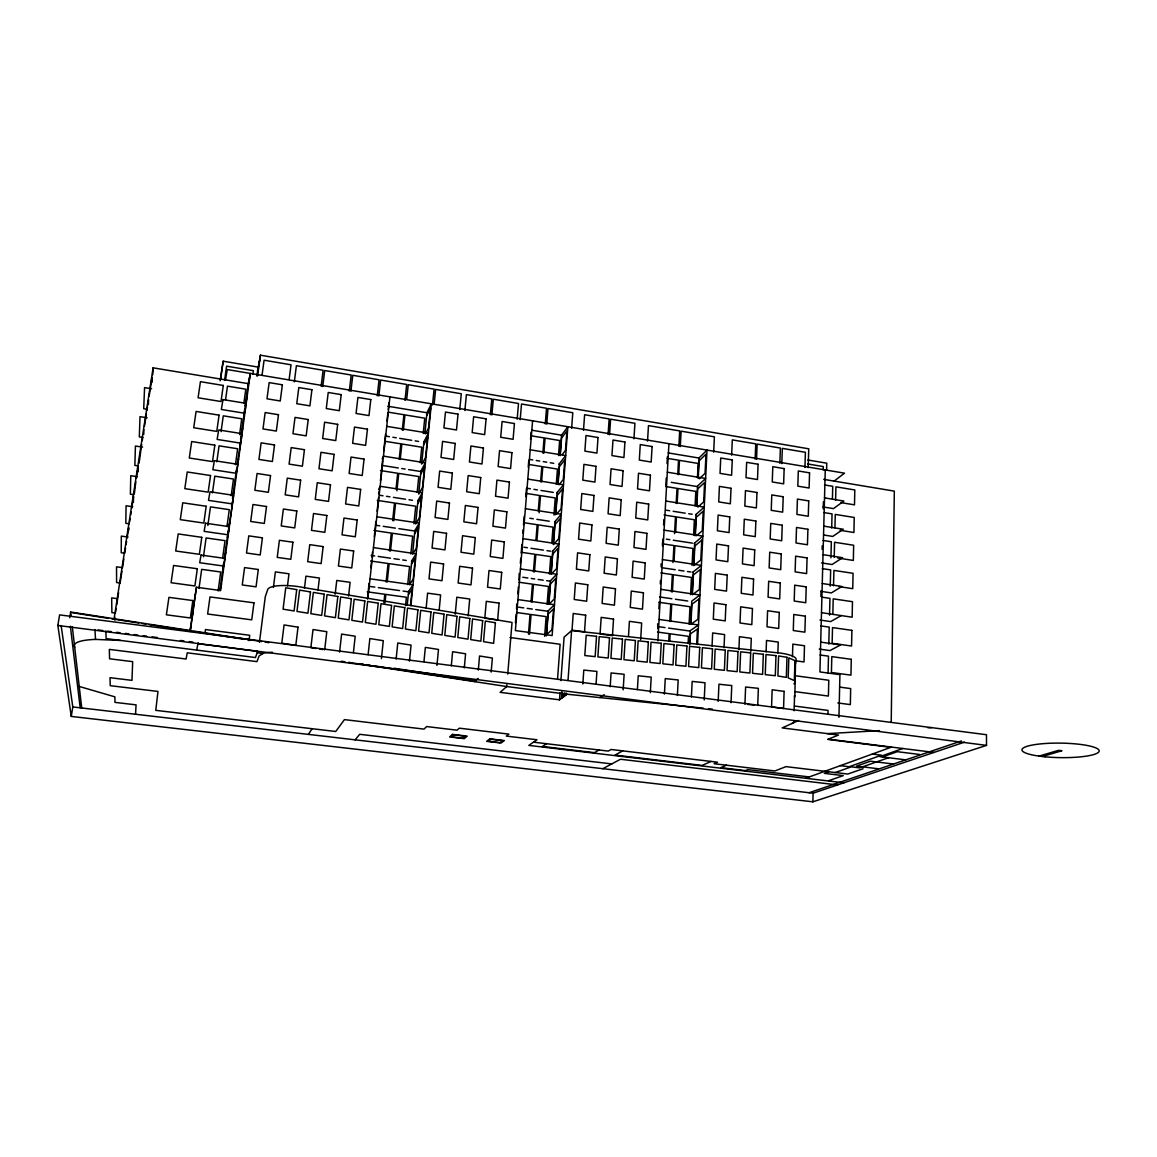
<?xml version="1.0" encoding="UTF-8"?>
<svg xmlns="http://www.w3.org/2000/svg" width="1157" height="1157" viewBox="0 0 1157 1157"><rect width="100%" height="100%" fill="white"/><g stroke="black" fill="none" stroke-linecap="round" stroke-linejoin="round"><path stroke-width="1.5" d="M891.223 722.055L894.318 491.118L823.755 479.374M128.673 530.354L128.716 527.635L127.125 537.86M838.941 717.268L839.924 674.647L819.923 671.928L825.259 469.944M832.838 614.396L833.214 598.849L852.478 601.683L852.159 617.202L821.484 612.675M833.532 585.789L833.908 570.401L853.071 573.322L852.752 588.667L838.767 586.57M834.211 557.486L834.587 542.257L853.649 545.251L853.345 560.436L837.697 558.021M834.935 527.809L835.267 514.402L854.228 517.468L853.924 532.495L840.083 530.296M835.614 500.099L835.933 486.837L854.806 489.961L854.488 504.842L840.734 502.601M826.575 470.349L826.763 463.19L807.832 459.994M828.065 673.374L828.499 656.164L820.038 654.992M828.802 644.131L829.222 627.108L820.805 625.908M829.526 615.206L829.945 598.357L821.571 597.128M830.249 586.165L830.654 569.909L822.323 568.637M830.943 557.833L831.348 541.751L823.075 540.449M831.695 528.04L832.042 513.882L823.813 512.565M832.433 498.566L832.736 486.316L824.536 484.957M827.949 713.985L828.036 710.412L794.454 706.045M133.388 502.283L133.561 496.527L131.724 508.328M812.865 801.815L986.516 745.383L986.473 734.724L59.6 614.888L57.85 625.445L71.271 716.429L812.865 801.815L813.096 793.196L964.475 742.143M823.206 469.901L823.292 466.589L807.702 463.957M820.892 596.433L821.022 591.053M822.135 549.401L822.222 545.902M823.22 508.805L823.394 501.849M134.371 493.663L135.832 481.833M808.193 467.616L808.757 448.815L260.441 355.185L256.767 376.011M794.107 710.803L794.57 695.559L794.584 697.324M794.873 695.878L795.524 661.327L795.64 663.366M804.939 467.486L805.402 452.3L782.334 448.381L781.799 463.595M792.458 656.742L792.849 644.131L804.491 645.751L804.014 661.949L795.669 660.806M777.866 652.924L778.242 642.092L766.513 640.457L766.093 651.839M138.117 471.825L138.276 467.283M139.1 463.133L141.689 444.187M779.861 463.277L780.382 448.048L757.141 444.1L756.533 459.358M757.719 705.481L758.37 688.343L745.614 687.012L744.934 704.165M755.131 459.127L755.738 443.854L732.309 439.877L731.643 455.193M750.777 651.377L751.283 638.331L739.453 636.683L738.918 649.742M143.728 434.526L143.931 429.739M731.036 702.718L731.759 685.566L718.945 684.221L718.179 701.402M724.022 647.689L724.6 634.6L712.669 632.937L712.061 646.04M148.356 404.748L148.588 399.729M713.667 452.17L714.39 436.825L681.126 431.156L680.287 446.573M704.223 699.956L705.032 682.76L692.161 681.415L691.409 696.904M696.688 644.362L697.44 629.003L690.44 633.834L689.934 643.957M697.541 644.55L707.014 450.087L698.944 458.027L697.975 477.277M688.14 643.364L688.487 636.336L670.149 633.805L669.773 640.833M689.109 624.086L689.991 606.731L671.754 604.113L670.814 621.511M690.599 594.597L691.467 577.43L673.331 574.74L672.405 591.95M692.074 565.426L692.927 548.432L674.893 545.685L674.068 561.015M693.622 534.881L694.374 519.753L676.44 516.948L675.63 532.104M695.082 505.797L695.805 491.378L677.973 488.5L677.163 503.497M697.454 477.711L698.177 463.451L679.492 460.356L678.725 474.659M689.572 644.724L690.266 630.666M690.613 623.71L691.756 601.119L699.956 595.016L660.777 589.332M692.103 594.235L693.217 571.891M693.564 565.079L694.677 542.966M695.039 535.807L696.109 514.359M696.557 505.508L697.526 486.041M692.392 594.77L693.39 574.942L700.347 569.446L699.363 589.492L693.795 593.715M695.4 534.939L696.283 517.309L703.196 511.192L702.241 530.803L696.471 535.72M696.832 506.404L697.7 488.948L704.599 482.512L703.658 501.921L697.888 507.099M698.25 478.145L699.117 460.876L705.987 454.151L705.047 473.343L699.305 478.796M151.986 382.49L152.16 379.033M152.738 374.752L153.1 367.825L248.234 383.647L250.302 373.422L220.611 590.533L196.488 587.264L194.839 597.388M677.38 695.458L678.19 679.954L665.261 678.609L664.422 694.113M135.557 714.259L136.063 704.859L114.948 702.371L114.876 696.847L79.226 686.448M678.855 446.327L679.694 430.91L648.47 425.602L647.544 441.077M668.775 640.703L669.151 633.66L657.523 632.055M669.816 621.367L670.756 603.968L659.201 602.32M671.422 591.806L672.347 574.595L660.849 572.903M672.998 562.562L673.924 545.54L662.484 543.804M674.56 533.637L675.471 516.789L664.104 515.01M676.194 503.353L677.004 488.355L665.694 486.533M677.756 474.5L678.523 460.197L667.285 458.346M657.783 628.641L657.668 623.797M658.897 608.669L659.288 601.886M660.3 583.779L660.488 580.424M661.24 567.002L661.023 563.994M662.426 545.829L662.802 539.191M663.612 524.801L663.916 519.421M665.839 485.145L666.23 478.058M667.039 463.567L667.444 456.552M657.885 640.906L668.934 443.695M650.335 692.667L651.217 677.134L638.23 675.775L637.406 689.586M640.674 639.561L641.658 623.03L629.408 621.323L628.497 636.22M633.949 438.807L634.933 423.303L610.607 419.167L609.551 434.714M623.16 689.861L624.129 674.3L611.07 672.94L610.187 686.766M608.09 434.468L609.146 418.921L584.618 414.741L583.49 430.332M596.101 683.57L596.911 671.45L583.793 670.077L582.839 683.946M506.867 684.785L506.723 686.549L500.128 692.349L559.496 699.811L560.017 692.812M560.914 680.562L564.081 637.174L571.601 630.594L775.147 652.548A25.006 6.089 2.3 0 1 795.727 660.43M561.434 698.38L561.912 691.785M562.215 697.787L562.562 693.043M563.011 697.194L563.271 693.694M563.806 696.615L564.052 693.274M564.616 696.008L564.833 692.942M566.221 694.822L566.337 693.072M568.044 680.085L571.601 630.594M571.63 428.35L572.787 412.731L547.999 408.508L546.755 424.171M557.558 678.957L560.118 644.261L510.063 637.521M546.249 635.902L548.158 610.853M548.693 603.766L550.457 580.756M550.992 573.756L552.728 551.007M553.248 544.079L554.97 521.576M555.49 514.72L557.197 492.463M557.891 483.452L559.395 463.653M560.075 454.744L561.564 435.162L567.87 426.731L552.149 635.555L515.386 630.565L532.596 420.815M555.837 513.39L557.197 495.456L562.577 488.919L561.073 508.878L556.777 513.925M558.05 484.349L559.409 466.604L564.775 459.763L563.285 479.49L558.99 484.797M560.248 455.612L561.579 438.055L566.944 430.91L565.469 450.435L562.259 454.6M544.643 636.278L546.147 616.623L531.077 614.526L529.501 634.224M547.116 604.128L548.461 586.469L533.464 584.314L532.061 602.016M549.416 574.118L550.746 556.633L535.85 554.434L534.447 571.948M551.817 542.691L553.017 527.129L538.193 524.873L536.949 540.464M553.943 515.053L555.244 497.944L540.507 495.644L539.148 512.768M556.286 484.306L557.457 469.077L542.807 466.719L541.592 481.977M558.498 455.583L559.641 440.513L545.077 438.113L543.877 453.197M528.46 634.079L530.036 614.381L516.543 612.516M531.034 601.871L532.437 584.169L519.03 582.246M533.42 571.789L534.823 554.275L521.489 552.308M535.937 540.305L537.166 524.714L523.919 522.704M538.265 510.902L539.495 495.485L526.319 493.417M540.594 481.804L541.809 466.56L528.706 464.449M542.879 453.038L544.079 437.939L531.063 435.784M545.265 423.925L546.509 408.262L521.518 404.01L520.187 419.716M507.749 674.083L512.03 622.437L303.221 587.481A27.074 6.985 6.8 0 0 267.6 589.868L265.3 596.607L259.443 642.294M515.429 622.972L516.152 614.237M516.586 609.001L516.702 604.084M517.83 593.859L518.394 586.946M518.958 580.047L519.218 573.482M520.332 563.343L520.751 558.224M521.171 553.089L521.879 544.557M522.805 533.16L523.094 529.79M523.499 524.728L524.193 516.282M525.813 496.642L526.493 488.297M528.228 467.197L528.778 460.587M530.528 439.27L531.106 432.14M491.161 672.058L492.376 658.029L479.548 655.99L478.318 670.062M517.165 419.21L518.51 403.489L493.301 399.208L491.884 414.973M468.18 615.914L469.713 599.022L456.813 597.214L455.236 614.15M464.304 667.878L465.591 653.777L452.618 651.709L451.302 665.853M490.366 414.712L491.783 398.948L466.387 394.624L464.883 410.446M439.154 610.216L440.615 594.958L427.598 593.151L426.094 608.437M459.763 409.578L461.281 393.756L435.639 389.403L434.208 403.504M436.956 665.42L438.489 649.467L425.357 647.385L423.968 661.587M410.547 605.024L412.167 589.087L408.464 594.64M410.88 605.762L431.373 403.822L426.904 412.745L424.923 433.513M432.487 405.008L434.092 389.128L408.247 384.731L406.743 398.89M409.448 661.139L411.068 645.114L397.777 643.003L396.128 659.071M405.543 605.704L406.411 597.258L385.888 594.409L384.992 602.884M407.712 584.545L409.549 566.568L389.157 563.647L387.205 582.058M410.836 554.015L412.659 536.241L392.382 533.232L390.488 551.065M413.931 523.803L415.739 506.231L395.593 503.165L393.713 520.78M417.171 492.202L418.776 476.554L398.746 473.415L396.894 490.843M420.208 462.684L421.784 447.209L401.869 443.999L400.221 459.517M423.202 433.499L424.764 418.183L404.964 414.915L403.345 430.245M407.235 605.154L408.638 591.386M411.776 560.783L409.477 584.733L413.194 579.064L415.32 558.064L411.603 563.98M414.871 530.513L412.601 554.174L416.332 548.158L418.444 527.39L414.698 533.652M417.923 500.576L415.681 523.962L419.427 517.598L421.524 497.062L417.764 503.671M420.946 470.986L418.733 494.082L422.507 487.372L424.561 467.081L420.786 474.008M421.654 464.087L423.939 441.699M404.993 400.394L406.685 384.471L380.624 380.031L378.845 396.012M383.893 602.725L384.804 594.264L367.246 591.834M386.12 581.913L388.072 563.502L370.63 561M389.417 550.906L391.312 533.073L373.971 530.513M392.642 520.621L394.523 503.006L377.283 500.374M396.027 488.934L397.69 473.256L380.552 470.566M399.179 459.343L400.828 443.84L385.498 441.367M402.289 430.086L403.923 414.741L388.68 412.21M381.405 658.608L383.314 640.703L369.864 638.563L368.114 654.717M367.478 599.095L369.025 583.432M370.905 567.725L371.686 560.697M372.062 557.182L372.453 552.279M374.304 536.718L375.823 521.46M377.11 511.22L378.614 497.467M378.99 494.025L379.163 491.002M380.436 480.849L382.461 460.891M383.719 450.811L385.57 434.005M386.988 421.119L387.884 412.803M388.26 409.491L388.983 402.838M367.912 598.082L389.952 396.865M353.406 652.606L355.213 636.234L341.619 634.079L339.565 652.114M348.575 596.043L350.123 582.333L336.759 580.467L335.168 594.206M377.269 395.752L379.062 379.771L352.784 375.302L350.904 391.326M324.683 649.815L326.795 631.722L313.026 629.538L310.857 647.674L316.049 648.47M349.313 391.066L351.193 375.027L324.712 370.529L322.731 386.597M317.987 590.084L319.419 578.037L305.925 576.157L304.465 588.219M321.14 386.337L323.107 370.254L296.394 365.713L294.326 381.839M287.486 585.89L288.99 573.8L275.38 571.891L273.414 587.467M249.03 640.645L249.724 635.294L205.469 629.538L205.006 632.893M289.12 379.597L291.029 364.802L264.071 360.203L262.075 375.056M257.621 375.823L260.441 355.185M218.123 590.967L220.727 571.992L201.68 569.36L199.004 588.378M222.694 557.703L225.036 540.652L206.105 537.933L203.458 556.748M226.974 526.522L229.288 509.659L210.473 506.882L207.855 525.466M231.198 495.688L233.483 479.027L214.797 476.178L212.44 492.882M235.45 464.709L237.633 448.742L219.063 445.835L216.822 461.831M239.586 434.584L241.741 418.791L223.287 415.826L221.059 431.648M243.896 403.07L245.805 389.186L227.466 386.149L225.514 400.062M219.917 590.605L223.764 562.533M224.241 559.062L233.627 495.326L209.981 491.768L208.506 500.374L231.79 503.83M232.499 498.739L236.462 469.713M237.199 464.376L242.059 433.673L218.702 429.956L217.126 439.429L240.106 443.059M240.598 439.544L244.677 409.708M245.154 406.237L248.234 383.647M252.877 374.217L253.369 370.674L226.598 366.162L224.588 380.378M220.524 379.872L223.171 361.186L257.939 367.073M190.052 631.086L195.229 594.438M190.24 631.563L196.488 587.264M114.037 619.096L153.1 367.825M115.628 611.908L116.177 608.408M116.712 604.923L118.607 592.702M120.082 583.273L121.962 571.182M122.497 567.74L123.828 559.106M125.549 548.1L124.754 553.22L121.239 552.757L121.326 536.11L128.037 537.065M126.07 544.687L126.605 541.274M129.627 521.807L130.148 518.437M130.669 515.067L131.204 511.698M136.396 478.26L138.334 465.765M142.239 440.658L142.788 437.129M144.466 426.239L146.375 414.032M146.91 410.533L147.46 407.047M149.123 396.287L152.073 377.312M220.105 380.812L223.171 361.186M71.271 716.429L72.804 706.941L61.119 625.503M69.738 617.751L70.664 612.039L261.598 641.557M225.528 379.872L227.235 369.546L844.509 473.17L834.125 481.095M191.758 619.169L192.727 613.716M190.283 629.567L191.238 624.245M795.322 681.661L793.962 683.903M247.988 386.004L249.623 377.847M245.241 406.035L246.86 398.109M243.925 415.609L245.53 407.785M196.661 650.089L198.18 642.742M241.466 434.367L242.724 428.292M239.832 445.561L241.394 438.084M237.33 464.622L238.559 458.823M257.476 370.818L259.761 360.001M235.695 475.86L237.199 468.73M232.846 496.599L234.336 489.7M231.501 506.506L232.962 499.723M228.623 527.476L230.055 520.954M227.249 537.499L228.681 531.092M224.357 558.715L225.745 552.554M222.968 568.854L224.342 562.823M220.032 590.33L221.363 584.545M382.172 458.924L383.459 456.147L425.386 462.814L420.671 471.506L408.623 469.597M378.628 489.454L380.161 486.287L422.348 492.795L417.648 501.082M426.745 415.667L430.563 408.103L428.538 427.945L425.501 433.832M423.664 442.249L428.394 433.152L386.727 426.34M423.78 444.678L427.584 437.418L425.545 457.492L422.522 463.118M411.487 561.232L416.144 553.813L373.436 547.608M308.398 734.406L312.086 728.708M558.99 464.174L565.701 455.583L530.21 449.798M556.792 492.94L563.502 484.769L527.809 479.085M355.112 739.844L359.668 734.305L611.793 763.909M554.565 522.038L561.275 514.258L525.379 508.718M428.784 674.618L429.609 673.678M552.323 551.441L559.033 544.079L522.921 538.67M474.775 681.661L478.145 678.378M695.588 514.807L704.237 507.128L665.723 501.01M694.157 543.4L702.82 536.11L664.089 530.137M692.696 572.296L701.388 565.411L662.44 559.569M559.467 699.826L567.031 694.214L703.355 708.185M599.818 697.584L604.128 694.634M546.509 743.72L542.373 746.453L594.467 752.643L599.051 749.982M841.269 615.538L830.654 621.584L820.009 620.051M622.697 750.864L615.018 755.087L702.125 765.428L711.034 761.436M602.783 768.711L620.485 759.252L837.61 784.938M798.59 720.493L782.161 727.912L838.536 735.028L827.747 739.41L890.89 747.321M726.509 765.196L720.797 767.655L745.397 770.576L747.755 769.607L809.264 776.94M805.605 778.256L891.526 747.089M828.745 771.762L824.319 773.353L843.251 775.624L828.73 780.671M835.224 772.543L851.234 766.845L859.608 767.858L888.547 757.719M902.793 748.507L879.884 756.649L905.801 759.86M882.372 756.953L897.254 751.688L919.497 754.451M863.064 768.74L847.777 774.047L785.993 766.628L774.886 770.967L714.115 763.721L717.514 762.203L611.07 749.476L608.22 751.081L533.507 742.172M809.076 792.733L961.395 740.957M1039.044 756.099L1058.669 750.314L1061.967 750.734L1042.283 756.504M827.472 733.625L879.508 730.631M927.972 727.825L931.559 727.623M74.684 647.284A53.208 11.078 7.4 0 1 95.525 639.416L120.444 640.428M708.503 708.72L712.278 709.096M748.131 704.483L754.523 705.148M72.804 706.941L813.096 793.196M843.916 782.812L528.821 745.397L536.993 739.757L506.289 736.083L508.906 734.117L459.358 728.172L457.044 730.183L426.629 726.553L424.012 729.112L344.439 719.611L335.732 731.484L155.761 710.355L157.974 691.423L110.233 685.682L110.031 677.698L131.97 680.359L132.679 661.659L109.568 658.796L109.322 649.395L186.103 659.013L187.232 652.823L256.955 661.63L259.139 655.845L263.42 653.271A27.406 6.016 6.3 0 1 272.416 652.288M893.537 764.025L870.411 761.19L856.527 766.108L877.744 768.696M840.344 765.659L849.18 766.729L881.518 755.188L872.335 754.06M828.34 739.164L934.017 752.412M98.056 629.929L102.742 630.536M107.644 631.158L111.188 631.621M116.51 632.3L120.068 632.749M125.39 633.429L128.948 633.891M134.27 634.571L137.813 635.019M143.15 635.699L146.693 636.148M152.015 636.842L157.352 637.521M180.42 640.472L183.977 640.92M189.3 641.6L192.857 642.063M567.031 694.214L506.723 686.549L348.459 662.325M57.85 625.445L986.516 745.383M837.842 702.964L850.337 704.599L850.67 688.589L839.996 687.157M115.454 613.065L111.896 612.603L111.665 597.894L116.756 598.574M794.902 691.626L828.398 696.066L828.788 680.258L795.38 675.76M120.126 582.983L116.597 582.506L116.524 566.829L121.586 567.523M369.575 586.397L374.854 587.134M378.382 587.626L399.555 590.576M403.07 591.068L408.363 591.806L413.006 584.835L370.023 578.804M518.596 607.179L523.745 607.888M527.173 608.365L532.321 609.088M535.749 609.565L547.753 611.243L554.478 604.721L517.931 599.586M659.721 626.848L665.015 627.586M668.558 628.077L689.746 631.028L698.495 624.968L659.1 619.429M819.243 649.091L829.945 650.581L840.589 644.926L820.703 642.135M371.18 555.418L374.68 555.924M378.194 556.43L390.459 558.195M393.973 558.701L399.223 559.453M402.737 559.959L406.237 560.465M522.776 577.256L527.881 577.994M531.294 578.471L534.708 578.963M538.121 579.455L543.226 580.192M546.639 580.684L550.052 581.176L556.763 574.234L520.433 568.955M659.62 596.954L671.913 598.733M675.428 599.239L687.721 601.004M129.324 523.817L125.824 523.326L126.07 505.754L132.751 506.723M133.85 494.719L130.379 494.198L130.77 475.715L137.408 476.713M376.82 516.774L419.268 523.138L414.582 530.991L398.905 528.648M822.251 583.518L841.92 586.469L831.362 592.905L820.776 591.328M376.256 525.292L379.742 525.813M383.227 526.319L395.419 528.142M523.846 547.218L527.404 547.738M530.962 548.273L543.428 550.125M546.986 550.66L550.544 551.18M663.019 567.885L675.24 569.707M678.725 570.227L683.975 571.008M687.46 571.529L690.96 572.035M379.554 495.239L383.01 495.775M386.481 496.31L389.938 496.83M393.409 497.365L405.528 499.217M408.985 499.752L412.456 500.287M529.805 518.249L533.334 518.784M536.877 519.334L549.257 521.228M666.374 539.148L669.845 539.683M673.316 540.218L692.421 543.139M821.528 562.909L832.071 564.515L842.585 557.688L823.017 554.666M138.319 465.924L134.863 465.403L135.427 446.023L142.557 447.137M393.958 668.211L475.715 680.75M359.697 663.626L363.269 664.176M366.827 664.725L370.385 665.261M373.942 665.81L475.137 681.314M341.344 661.226L345.003 661.79M200.074 644.015L197.977 643.697L257.722 651.377L255.437 657.538L106.111 638.606L105.866 630.927M257.23 652.722L262.682 653.546M319.506 649.005L322.962 649.54M265.17 642.106L268.728 642.67M72.674 612.791L108.396 618.315M111.969 618.865L138.768 623.001M142.34 623.565L145.912 624.115M149.484 624.664L190.558 631.013M194.13 631.563L220.929 635.699M224.501 636.263L228.074 636.813M231.646 637.362L244.141 639.286M247.714 639.85L251.286 640.399M142.745 437.447L139.317 436.912L140.011 416.665L147.113 417.793M382.808 465.533L398.297 467.978M401.739 468.513L405.181 469.062M526.883 488.24L530.412 488.789M533.927 489.339L537.441 489.903M540.955 490.452L553.277 492.39M666.23 510.194L669.686 510.729M673.143 511.278L685.233 513.187M688.69 513.722L692.132 514.272M824.03 535.055L832.765 536.429L843.236 529.226L823.77 526.131M147.127 409.26L143.714 408.71L144.567 387.624L151.61 388.781M386.019 436.146L389.446 436.71M392.859 437.259L396.287 437.809M399.7 438.373L411.69 440.311M415.103 440.86L418.53 441.424M529.255 459.358L532.755 459.922M536.255 460.486L539.755 461.05M543.255 461.614L546.755 462.178M550.255 462.757L553.74 463.321M671.248 482.353L697.02 486.518L705.64 478.463L667.343 472.201M823.017 506.925L833.445 508.617L843.872 501.053L824.522 497.886M387.826 406.237L426.904 412.745M531.974 430.23L561.564 435.162M668.168 452.908L698.944 458.027M70.36 626.27L80.195 707.809M70.664 612.039L71.083 615.567M72.312 626.761L81.728 707.983M94.932 629.538L95.525 639.416M114.818 617.144L114.847 620.166M794.107 720.956A25.295 5.25 2.6 0 1 791.836 723.544M851.277 659.316L850.959 675.153L831.42 672.506L831.811 656.626L851.277 659.316M851.885 630.348L851.566 646.025L832.129 643.292L832.519 627.586L851.885 630.348M805.359 616.16L804.882 632.17L793.283 630.536L793.774 614.497L805.359 616.16M806.212 586.888L805.749 602.725L794.208 601.033L794.7 585.167L806.212 586.888M807.065 557.92L806.603 573.597L795.119 571.862L795.611 556.17L807.065 557.92M807.904 529.27L807.441 544.773L796.03 542.995L796.522 527.462L807.904 529.27M808.729 500.909L808.28 516.253L796.927 514.431L797.419 499.072L808.729 500.909M809.553 472.851L809.119 488.023L797.824 486.171L798.301 470.971L809.553 472.851M794.96 660.69L794.338 680.605L788.192 677.886L788.828 657.856L794.96 660.69M784.113 691.365L783.564 708.446L771.56 706.898L772.153 689.789L784.113 691.365M786.977 657.306L786.326 677.351L777.894 676.006L778.589 655.932L786.977 657.306M775.985 655.629L775.291 675.717L765.254 674.647L765.977 654.558L775.985 655.629M779.254 612.4L778.704 628.468L767.004 626.805L767.583 610.722L779.254 612.4M780.252 583.027L779.717 598.921L768.074 597.214L768.653 581.291L780.252 583.027M781.25 553.957L780.715 569.678L769.145 567.942L769.709 552.193L781.25 553.957M782.233 525.206L781.698 540.767L770.186 538.974L770.75 523.398L782.233 525.206M783.202 496.758L782.682 512.146L771.227 510.324L771.791 494.907L783.202 496.758M784.157 468.599L783.636 483.843L772.254 481.963L772.804 466.705L784.157 468.599M763.345 654.269L762.608 674.372L752.542 673.302L753.323 653.199L763.345 654.269M750.676 652.91L749.895 673.027L739.815 671.957L740.639 651.825L750.676 652.91M752.455 608.539L751.819 624.65L740.017 622.987L740.682 606.832L752.455 608.539M753.597 579.05L752.976 595.002L741.247 593.281L741.897 577.314L753.597 579.05M754.74 549.893L754.118 565.672L742.447 563.907L743.098 548.1L754.74 549.893M755.868 521.04L755.261 536.646L743.647 534.838L744.298 519.204L755.868 521.04M756.982 492.492L756.374 507.937L744.833 506.086L745.47 490.626L756.982 492.492M758.081 464.246L757.488 479.533L746.005 477.639L746.641 462.337L758.081 464.246M737.992 651.55L737.154 671.667L727.044 670.597L727.927 650.465L737.992 651.55M725.916 604.706L725.208 620.875L713.305 619.197L714.043 602.985L725.916 604.706M727.218 575.13L726.509 591.126L714.679 589.39L715.416 573.366L727.218 575.13M728.505 545.858L727.796 561.695L716.038 559.916L716.762 544.065L728.505 545.858M729.763 516.919L729.084 532.582L717.383 530.759L718.107 515.067L729.763 516.919M731.022 488.283L730.342 503.772L718.714 501.907L719.423 486.388L731.022 488.283M732.265 459.936L731.6 475.267L720.03 473.372L720.739 458.013L732.265 459.936M725.265 650.176L724.383 670.322L714.259 669.252L715.171 649.091L725.265 650.176M712.524 648.802L711.598 668.963L701.446 667.893L702.4 647.718L712.524 648.802M698.9 599.066L697.917 619.328L690.917 624.259L691.929 604.229L698.9 599.066M701.778 540.16L700.809 559.988L693.867 565.585L694.851 545.974L701.778 540.16M699.739 647.428L698.77 667.603L688.589 666.533L689.601 646.344L699.739 647.428M686.94 646.054L685.913 666.244L675.717 665.174L676.787 644.955L686.94 646.054M674.112 644.666L673.027 664.885L662.816 663.8L663.93 643.567L674.112 644.666M661.24 643.278L660.126 663.511L649.887 662.426L651.044 642.193L661.24 643.278M648.354 641.904L647.182 662.151L636.928 661.066L638.129 640.79L648.354 641.904M643.451 592.803L642.482 609.16L630.261 607.425L631.274 591.053L643.451 592.803M645.216 562.909L644.261 579.078L632.112 577.3L633.11 561.116L645.216 562.909M646.965 533.348L646.011 549.344L633.949 547.521L634.933 531.497L646.965 533.348M648.687 504.105L647.761 519.927L635.757 518.061L636.726 502.21L648.687 504.105M650.408 475.165L649.482 490.828L637.536 488.905L638.505 473.242L650.408 475.165M652.1 446.544L651.174 462.033L639.315 460.081L640.269 444.577L652.1 446.544M635.439 640.501L634.224 660.777L623.941 659.692L625.199 639.402L635.439 640.501M622.495 639.112L621.222 659.403L610.925 658.304L612.227 638.013L622.495 639.112M609.522 637.724L608.206 658.015L597.88 656.93L599.225 636.61L609.522 637.724M613.528 619.096L612.458 635.699L600.078 633.993L601.177 617.375L613.528 619.096M615.481 588.768L614.425 605.183L602.117 603.433L603.202 587.004L615.481 588.768M617.419 558.773L616.363 575L604.128 573.207L605.212 556.951L617.419 558.773M619.313 529.096L618.286 545.149L606.109 543.313L607.179 527.245L619.313 529.096M621.208 499.752L620.181 515.632L608.076 513.751L609.146 497.843L621.208 499.752M623.073 470.725L622.061 486.432L610.028 484.508L611.07 468.773L623.073 470.725M624.925 442.017L623.927 457.55L611.952 455.583L612.993 440.022L624.925 442.017M596.52 636.321L595.146 656.641L584.806 655.542L586.209 635.207L596.52 636.321M585.673 615.206L584.516 631.867L572.035 630.146L573.221 613.47L585.673 615.206M587.799 584.777L586.657 601.235L574.234 599.485L575.405 582.983L587.799 584.777M589.882 554.666L588.754 570.951L576.403 569.143L577.574 552.844L589.882 554.666M591.95 524.902L590.837 541.013L578.558 539.148L579.715 523.022L591.95 524.902M593.989 495.456L592.89 511.38L580.684 509.485L581.826 493.533L593.989 495.456M596.014 466.329L594.929 482.093L582.795 480.141L583.923 464.362L596.014 466.329M598.024 437.52L596.94 453.11L584.878 451.114L585.992 435.509L598.024 437.52M548.158 614.049L546.581 634.687L551.961 629.726L553.523 608.871L548.158 614.049M550.457 583.909L548.895 604.316L554.275 599.008L555.823 578.384L550.457 583.909M552.728 554.102L551.195 574.277L556.56 568.637L558.093 548.23L552.728 554.102M554.984 524.613L553.451 544.571L558.831 538.598L560.35 518.408L554.984 524.613M495.398 622.741L493.634 643.321L483.525 641.672L485.333 621.063L495.398 622.741M499.086 603.13L497.655 619.964L484.812 618.2L486.302 601.336L499.086 603.13M501.719 572.353L500.287 589L487.545 587.192L489.006 570.517L501.719 572.353M504.307 541.924L502.905 558.383L490.235 556.531L491.682 540.044L504.307 541.924M506.882 511.842L505.493 528.113L492.896 526.218L494.328 509.919L506.882 511.842M509.427 482.093L508.053 498.19L495.529 496.237L496.946 480.112L509.427 482.093M511.944 452.662L510.584 468.585L498.132 466.589L499.535 450.652L511.944 452.662M514.431 423.563L513.086 439.298L500.706 437.274L502.095 421.495L514.431 423.563M482.671 620.629L480.849 641.238L470.682 639.59L472.548 618.937L482.671 620.629M472.519 568.145L471 584.849L458.143 583.027L459.691 566.294L472.519 568.145M475.296 537.6L473.792 554.131L461.007 552.251L462.554 535.705L475.296 537.6M478.043 507.417L476.554 523.745L463.841 521.821L465.374 505.464L478.043 507.417M480.748 477.552L479.287 493.706L466.647 491.739L468.166 475.57L480.748 477.552M483.438 448.034L481.977 464L469.424 461.99L470.913 445.995L483.438 448.034M486.085 418.834L484.653 434.627L472.172 432.573L473.647 416.751L486.085 418.834M469.872 618.489L468.007 639.156L457.782 637.507L459.691 616.797L469.872 618.489M457.001 616.348L455.077 637.073L444.794 635.395L446.761 614.642L457.001 616.348M443.594 563.965L441.988 580.727L429.016 578.89L430.664 562.1L443.594 563.965M446.544 533.319L444.953 549.908L432.053 548.013L433.701 531.41L446.544 533.319M449.466 503.035L447.889 519.421L435.075 517.483L436.695 501.068L449.466 503.035M452.358 473.068L450.796 489.281L438.055 487.299L439.66 471.058L452.358 473.068M455.207 443.435L453.66 459.474L441.005 457.434L442.581 441.395L455.207 443.435M458.027 414.148L456.494 429.999L443.912 427.916L445.474 412.051L458.027 414.148M444.057 614.193L442.075 634.962L431.735 633.284L433.759 612.472L444.057 614.193M431.04 612.01L429.016 632.836L418.603 631.158L420.685 610.289L431.04 612.01M417.952 609.84L415.869 630.71L405.398 629.018L407.539 608.09L417.952 609.84M404.791 607.642L402.65 628.569L392.122 626.863L394.32 605.892L404.791 607.642M391.558 605.429L389.345 626.414L378.773 624.693L381.015 603.679L391.558 605.429M378.238 603.216L375.967 624.245L365.337 622.509L367.637 601.438L378.238 603.216M364.845 600.975L362.517 622.061L351.815 620.326L354.187 599.196L364.845 600.975M353.666 550.992L351.757 567.942L338.423 566.048L340.389 549.069L353.666 550.992M357.18 520.014L355.286 536.776L342.038 534.838L343.976 518.047L357.18 520.014M360.637 489.397L358.771 505.956L345.596 503.975L347.519 487.372L360.637 489.397M364.065 459.112L362.213 475.498L349.125 473.459L351.034 457.058L364.065 459.112M367.449 429.175L365.612 445.373L352.625 443.29L354.49 427.078L367.449 429.175M370.804 399.57L368.982 415.594L356.067 413.468L357.918 397.43L370.804 399.57M351.366 598.733L348.995 619.863L338.234 618.113L340.65 596.94L351.366 598.733M337.83 596.477L335.385 617.664L324.553 615.9L327.041 594.669L337.83 596.477M324.206 594.206L321.704 615.437L310.814 613.673L313.359 592.398L324.206 594.206M310.495 591.921L307.936 613.21L296.987 611.431L299.591 590.099L310.495 591.921M323.15 546.596L321.125 563.604L307.69 561.695L309.758 544.658L323.15 546.596M326.853 515.501L324.857 532.321L311.493 530.354L313.533 513.52L326.853 515.501M330.497 484.769L328.53 501.386L315.254 499.39L317.264 482.729L330.497 484.769M334.113 454.383L332.16 470.812L318.97 468.759L320.966 452.3L334.113 454.383M337.685 424.344L335.747 440.586L322.644 438.489L324.611 422.218L337.685 424.344M341.214 394.638L339.305 410.706L326.274 408.551L328.226 392.469L341.214 394.638M298.014 627.152L295.802 645.331L281.802 643.162L284.072 624.939L298.014 627.152M296.713 589.622L294.095 610.968L283.075 609.175L285.736 587.785L296.713 589.622M292.923 542.228L290.797 559.308L277.232 557.385L279.401 540.276L292.923 542.228M296.814 511.032L294.717 527.91L281.223 525.929L283.378 509.022L296.814 511.032M300.646 480.184L298.578 496.874L285.186 494.849L287.298 478.13L300.646 480.184M304.45 449.697L302.396 466.184L289.091 464.116L291.188 447.6L304.45 449.697M308.21 419.543L306.171 435.856L292.952 433.73L295.021 417.402L308.21 419.543M311.913 389.735L309.917 405.861L296.756 403.706L298.81 387.552L311.913 389.735M253.962 602.84L251.749 619.848L207.624 614.02L209.995 596.925L253.962 602.84M258.3 569.504L256.044 586.845L242.261 584.965L244.575 567.595L258.3 569.504M262.422 537.831L260.195 554.97L246.499 553.017L248.784 535.865L262.422 537.831M266.515 506.52L264.302 523.456L250.693 521.46L252.949 504.495L266.515 506.52M270.536 475.556L268.366 492.303L254.844 490.264L257.071 473.488L270.536 475.556M274.527 444.968L272.372 461.513L258.937 459.43L261.149 442.842L274.527 444.968M278.475 414.712L276.335 431.069L262.986 428.943L265.17 412.557L278.475 414.712M282.366 384.804L280.254 400.987L266.992 398.803L269.147 382.605L282.366 384.804M192.843 600.555L190.37 617.968L166.391 614.815L168.936 597.359L192.843 600.555M197.341 568.752L194.897 585.963L171.077 582.723L173.593 565.469L197.341 568.752M201.781 537.325L199.38 554.319L175.705 550.992L178.192 533.941L201.781 537.325M206.177 506.245L203.806 523.065L180.29 519.638L182.748 502.789L206.177 506.245M210.531 475.527L208.173 492.144L184.816 488.644L187.246 471.984L210.531 475.527M214.826 445.17L212.512 461.6L189.285 458.013L191.686 441.54L214.826 445.17M219.078 415.146L216.778 431.387L193.711 427.728L196.083 411.444L219.078 415.146M223.287 385.455L221.001 401.522L198.078 397.777L200.436 381.68L223.287 385.455M222.997 399.584L221.349 409.477L244.199 413.179L246.195 403.374L222.997 399.584M214.363 460.688L212.845 469.728L235.985 473.271L237.865 464.319L214.363 460.688M205.527 523.224L204.138 531.367L227.567 534.736L229.346 526.681L205.527 523.224M201.043 555.056L199.698 562.721L223.287 566.004L225.008 558.426L201.043 555.056M452.503 734.391L449.625 736.922L464.203 738.658L467.197 736.141L452.503 734.391M453.66 734.825L451.331 736.85L463.06 738.238L465.461 736.228L453.66 734.825M489.83 738.846L486.649 741.319L501.068 743.025L504.365 740.567L489.83 738.846M490.944 739.251L488.37 741.247L499.969 742.62L502.615 740.639L490.944 739.251M1044.988 756.808L1036.542 755.738A38.629 7.26 0.8 0 1 1043.383 743.647A38.629 7.26 0.8 0 1 1099.179 750.719A38.629 7.26 0.8 0 1 1044.988 756.808"/></g></svg>
